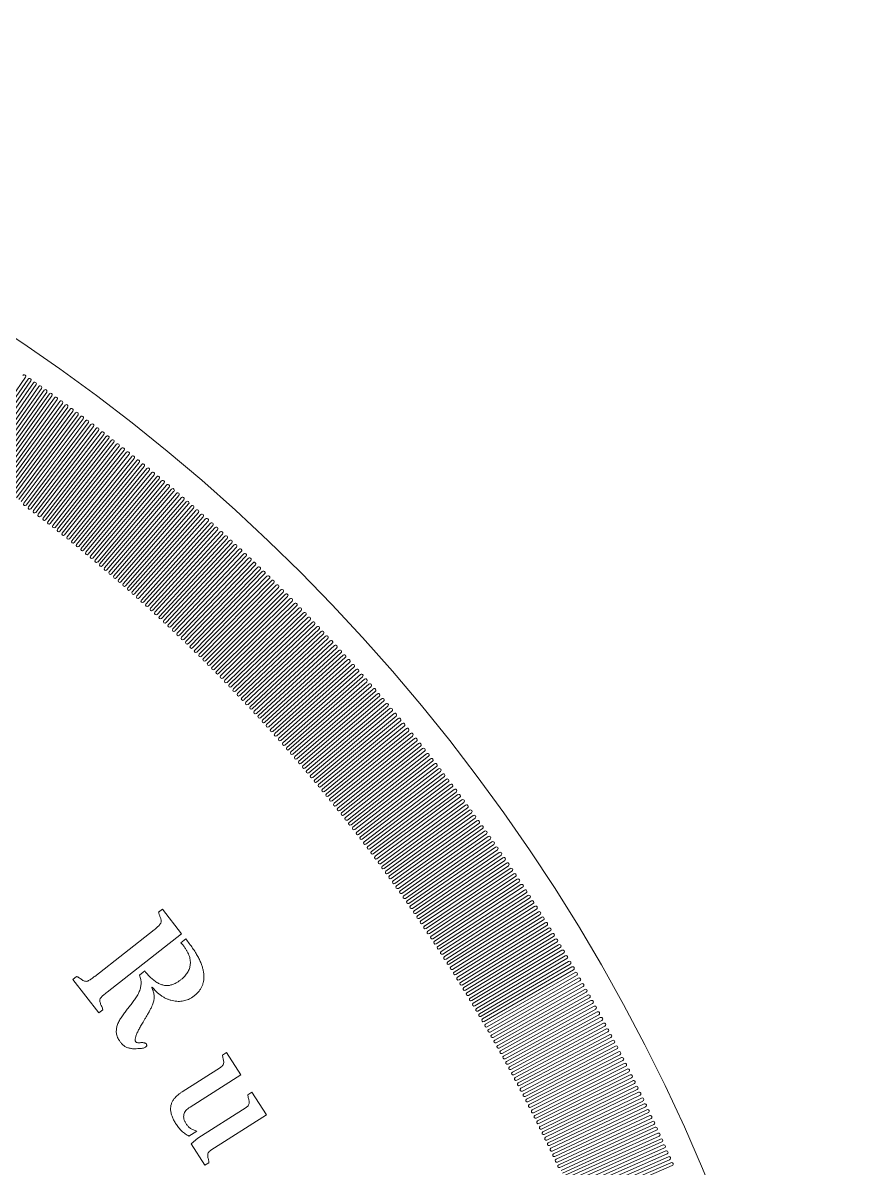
# Model space of a CAD drawing. Header units: millimetres. Extents: x -37.9 to 37.9, y -37.9 to 37.9.
# Drawn here: x 21.19 to 37.9, y 14.76 to 37.9 of the extents above; entities that cross this region are included whole.
import ezdxf

# ---------------------------------------------------------------- set-up
doc = ezdxf.new("R2010")
doc.units = ezdxf.units.MM

msp = doc.modelspace()

# ---------------------------------------------------------------- linework, layer by layer
at = {"color": 7, "linetype": 'Continuous', "lineweight": 15}
for p, q in [((20.059, 29.023), (21.246, 30.74)), ((21.299, 30.703), (20.11, 28.988)), ((20.16, 28.953), (21.353, 30.666)), ((21.406, 30.628), (20.211, 28.918)), ((20.261, 28.883), (21.46, 30.591)), ((21.513, 30.553), (20.312, 28.847)), ((20.362, 28.812), (21.566, 30.516)), ((21.62, 30.478), (20.412, 28.776)), ((20.463, 28.74), (21.673, 30.44)), ((21.726, 30.402), (20.513, 28.705)), ((20.563, 28.669), (21.779, 30.364)), ((21.832, 30.326), (20.613, 28.633)), ((20.663, 28.597), (21.885, 30.288)), ((21.938, 30.25), (20.713, 28.561)), ((20.762, 28.525), (21.99, 30.212)), ((22.043, 30.173), (20.812, 28.488)), ((20.862, 28.452), (22.096, 30.135)), ((22.148, 30.096), (20.911, 28.416)), ((20.961, 28.379), (22.201, 30.057)), ((22.253, 30.019), (21.011, 28.342)), ((21.06, 28.306), (22.306, 29.98)), ((22.358, 29.941), (21.109, 28.269)), ((21.159, 28.232), (22.41, 29.902)), ((22.462, 29.863), (21.208, 28.195)), ((21.257, 28.158), (22.514, 29.823)), ((22.566, 29.784), (21.306, 28.121)), ((21.355, 28.084), (22.618, 29.745)), ((22.67, 29.705), (21.404, 28.046)), ((21.453, 28.009), (22.722, 29.665)), ((22.774, 29.626), (21.502, 27.971)), ((21.551, 27.934), (22.825, 29.586)), ((22.877, 29.546), (21.6, 27.896)), ((21.648, 27.858), (22.928, 29.506)), ((22.98, 29.466), (21.697, 27.821)), ((21.745, 27.783), (23.031, 29.426)), ((23.083, 29.386), (21.794, 27.745)), ((21.842, 27.707), (23.134, 29.345)), ((23.185, 29.305), (21.89, 27.668)), ((21.939, 27.63), (23.236, 29.264)), ((23.287, 29.224), (21.987, 27.592)), ((22.035, 27.553), (23.338, 29.183)), ((23.389, 29.142), (22.083, 27.515)), ((22.131, 27.476), (23.44, 29.101)), ((23.491, 29.06), (22.179, 27.438)), ((22.227, 27.399), (23.541, 29.019)), ((23.592, 28.978), (22.275, 27.36)), ((22.322, 27.321), (23.643, 28.937)), ((23.693, 28.896), (22.37, 27.282)), ((22.418, 27.243), (23.743, 28.854)), ((23.794, 28.813), (22.465, 27.204)), ((22.513, 27.165), (23.844, 28.771)), ((23.894, 28.73), (22.56, 27.125)), ((22.607, 27.086), (23.944, 28.688)), ((23.994, 28.646), (22.654, 27.046)), ((22.702, 27.007), (24.044, 28.604)), ((24.094, 28.562), (22.749, 26.967)), ((22.796, 26.927), (24.144, 28.52)), ((24.194, 28.478), (22.843, 26.888)), ((22.89, 26.848), (24.243, 28.436)), ((24.293, 28.393), (22.936, 26.808)), ((22.983, 26.768), (24.342, 28.351)), ((24.392, 28.308), (23.03, 26.727)), ((23.076, 26.687), (24.441, 28.266)), ((24.491, 28.223), (23.123, 26.647)), ((23.169, 26.607), (24.54, 28.18)), ((24.589, 28.137), (23.216, 26.566)), ((23.262, 26.525), (24.638, 28.094)), ((24.687, 28.051), (23.308, 26.485)), ((23.355, 26.444), (24.736, 28.008)), ((24.785, 27.965), (23.401, 26.403)), ((23.447, 26.362), (24.834, 27.922)), ((24.882, 27.878), (23.493, 26.321)), ((23.539, 26.28), (24.931, 27.835)), ((24.979, 27.791), (23.585, 26.239)), ((23.63, 26.198), (25.028, 27.748)), ((25.076, 27.704), (23.676, 26.157)), ((23.722, 26.115), (25.125, 27.66)), ((25.173, 27.616), (23.767, 26.074)), ((23.813, 26.033), (25.221, 27.572)), ((25.269, 27.528), (23.858, 25.991)), ((23.903, 25.949), (25.317, 27.484)), ((25.365, 27.44), (23.949, 25.907)), ((23.994, 25.866), (25.413, 27.395)), ((25.461, 27.351), (24.039, 25.824)), ((24.084, 25.782), (25.508, 27.307)), ((25.556, 27.262), (24.129, 25.74)), ((24.174, 25.697), (25.603, 27.217)), ((25.651, 27.173), (24.219, 25.655)), ((24.263, 25.613), (25.698, 27.128)), ((25.746, 27.083), (24.308, 25.571)), ((24.353, 25.528), (25.793, 27.038)), ((25.84, 26.993), (24.397, 25.486)), ((24.442, 25.443), (25.887, 26.948)), ((25.934, 26.902), (24.486, 25.4)), ((24.53, 25.357), (25.981, 26.857)), ((26.028, 26.812), (24.574, 25.315)), ((24.619, 25.272), (26.075, 26.766)), ((26.121, 26.721), (24.663, 25.229)), ((24.707, 25.186), (26.168, 26.675)), ((26.214, 26.629), (24.751, 25.142)), ((24.794, 25.099), (26.261, 26.584)), ((26.307, 26.538), (24.838, 25.056)), ((24.882, 25.013), (26.353, 26.492)), ((26.4, 26.446), (24.925, 24.969)), ((24.969, 24.925), (26.446, 26.4)), ((26.492, 26.353), (25.013, 24.882)), ((25.056, 24.838), (26.538, 26.307)), ((26.584, 26.261), (25.099, 24.794)), ((25.142, 24.751), (26.629, 26.214)), ((26.675, 26.168), (25.186, 24.707)), ((25.229, 24.663), (26.721, 26.121)), ((26.766, 26.075), (25.272, 24.619)), ((25.315, 24.574), (26.812, 26.028)), ((26.857, 25.981), (25.357, 24.53)), ((25.4, 24.486), (26.902, 25.934)), ((26.948, 25.887), (25.443, 24.442)), ((25.486, 24.397), (26.993, 25.84)), ((27.038, 25.793), (25.528, 24.353)), ((25.571, 24.308), (27.083, 25.746)), ((27.128, 25.698), (25.613, 24.263)), ((25.655, 24.219), (27.173, 25.651)), ((27.217, 25.603), (25.697, 24.174)), ((25.74, 24.129), (27.262, 25.556)), ((27.307, 25.508), (25.782, 24.084)), ((25.824, 24.039), (27.351, 25.461)), ((27.395, 25.413), (25.866, 23.994)), ((25.907, 23.949), (27.44, 25.365)), ((27.484, 25.317), (25.949, 23.903)), ((25.991, 23.858), (27.528, 25.269)), ((27.572, 25.221), (26.033, 23.813)), ((26.074, 23.767), (27.616, 25.173)), ((27.66, 25.125), (26.115, 23.722)), ((26.157, 23.676), (27.704, 25.076)), ((27.748, 25.028), (26.198, 23.63)), ((26.239, 23.585), (27.791, 24.979)), ((27.835, 24.931), (26.28, 23.539)), ((26.321, 23.493), (27.878, 24.882)), ((27.922, 24.834), (26.362, 23.447)), ((26.403, 23.401), (27.965, 24.785)), ((28.008, 24.736), (26.444, 23.355)), ((26.485, 23.308), (28.051, 24.687)), ((28.094, 24.638), (26.525, 23.262)), ((26.566, 23.216), (28.137, 24.589)), ((28.18, 24.54), (26.607, 23.169)), ((26.647, 23.123), (28.223, 24.491)), ((28.266, 24.441), (26.687, 23.076)), ((26.727, 23.03), (28.308, 24.392)), ((28.351, 24.342), (26.768, 22.983)), ((26.808, 22.936), (28.393, 24.293)), ((28.436, 24.243), (26.848, 22.89)), ((26.888, 22.843), (28.478, 24.194)), ((28.52, 24.144), (26.927, 22.796)), ((26.967, 22.749), (28.562, 24.094)), ((28.604, 24.044), (27.007, 22.702)), ((27.046, 22.654), (28.646, 23.994)), ((28.688, 23.944), (27.086, 22.607)), ((27.125, 22.56), (28.73, 23.894)), ((28.771, 23.844), (27.165, 22.513)), ((27.204, 22.465), (28.813, 23.794)), ((28.854, 23.743), (27.243, 22.418)), ((27.282, 22.37), (28.896, 23.693)), ((28.937, 23.643), (27.321, 22.322)), ((27.36, 22.275), (28.978, 23.592)), ((29.019, 23.541), (27.399, 22.227)), ((27.438, 22.179), (29.06, 23.491)), ((29.101, 23.44), (27.476, 22.131)), ((27.515, 22.083), (29.142, 23.389)), ((29.183, 23.338), (27.553, 22.035)), ((27.592, 21.987), (29.224, 23.287)), ((29.264, 23.236), (27.63, 21.939)), ((27.668, 21.89), (29.305, 23.185)), ((29.345, 23.134), (27.707, 21.842)), ((27.745, 21.794), (29.386, 23.083)), ((29.426, 23.031), (27.783, 21.745)), ((27.821, 21.697), (29.466, 22.98)), ((29.506, 22.928), (27.858, 21.648)), ((27.896, 21.6), (29.546, 22.877)), ((29.586, 22.825), (27.934, 21.551)), ((27.971, 21.502), (29.626, 22.774)), ((29.665, 22.722), (28.009, 21.453)), ((28.046, 21.404), (29.705, 22.67)), ((29.745, 22.618), (28.084, 21.355)), ((28.121, 21.306), (29.784, 22.566)), ((29.823, 22.514), (28.158, 21.257)), ((28.195, 21.208), (29.863, 22.462)), ((29.902, 22.41), (28.232, 21.159)), ((28.269, 21.109), (29.941, 22.358)), ((29.98, 22.306), (28.306, 21.06)), ((28.342, 21.011), (30.019, 22.253)), ((30.057, 22.201), (28.379, 20.961)), ((28.416, 20.911), (30.096, 22.148)), ((30.135, 22.096), (28.452, 20.862)), ((28.488, 20.812), (30.173, 22.043)), ((30.212, 21.99), (28.525, 20.762)), ((28.561, 20.713), (30.25, 21.938)), ((30.288, 21.885), (28.597, 20.663)), ((28.633, 20.613), (30.326, 21.832)), ((30.364, 21.779), (28.669, 20.563)), ((28.705, 20.513), (30.402, 21.726)), ((30.44, 21.673), (28.74, 20.463)), ((28.776, 20.412), (30.478, 21.62)), ((30.516, 21.566), (28.812, 20.362)), ((28.847, 20.312), (30.553, 21.513)), ((30.591, 21.46), (28.883, 20.261)), ((28.918, 20.211), (30.628, 21.406)), ((30.666, 21.353), (28.953, 20.16)), ((28.988, 20.11), (30.703, 21.299)), ((30.74, 21.246), (29.023, 20.059)), ((29.058, 20.009), (30.777, 21.192)), ((30.814, 21.138), (29.093, 19.958)), ((29.128, 19.907), (30.851, 21.084)), ((30.887, 21.031), (29.163, 19.856)), ((29.197, 19.805), (30.924, 20.977)), ((30.961, 20.923), (29.232, 19.754)), ((29.266, 19.703), (30.997, 20.869)), ((31.034, 20.814), (29.301, 19.652)), ((29.335, 19.601), (31.07, 20.76)), ((31.106, 20.706), (29.369, 19.55)), ((29.403, 19.498), (31.142, 20.652)), ((31.178, 20.597), (29.437, 19.447)), ((29.471, 19.396), (31.214, 20.543)), ((31.25, 20.488), (29.505, 19.344)), ((29.539, 19.293), (31.286, 20.434)), ((31.321, 20.379), (29.572, 19.241)), ((29.606, 19.189), (31.357, 20.324)), ((31.392, 20.27), (29.639, 19.138)), ((29.673, 19.086), (31.427, 20.215)), ((31.463, 20.16), (29.706, 19.034)), ((23.933, 19.935), (24.009, 19.994)), ((24.009, 19.994), (24.398, 19.497)), ((29.739, 18.982), (31.498, 20.105)), ((31.533, 20.05), (29.772, 18.93)), ((29.805, 18.878), (31.568, 19.995)), ((31.603, 19.94), (29.838, 18.826)), ((29.871, 18.774), (31.637, 19.885)), ((31.672, 19.829), (29.903, 18.722)), ((29.936, 18.67), (31.707, 19.774)), ((31.741, 19.719), (29.969, 18.618)), ((22.644, 18.635), (23.844, 19.576)), ((24.398, 19.497), (22.891, 18.315)), ((30.001, 18.565), (31.775, 19.663)), ((31.81, 19.608), (30.033, 18.513)), ((30.066, 18.46), (31.844, 19.552)), ((31.878, 19.497), (30.098, 18.408)), ((30.13, 18.355), (31.912, 19.441)), ((24.381, 19.313), (24.481, 19.391)), ((24.481, 19.391), (24.518, 19.344)), ((31.946, 19.385), (30.162, 18.303)), ((30.194, 18.25), (31.98, 19.329)), ((32.013, 19.274), (30.226, 18.197)), ((30.257, 18.145), (32.047, 19.218)), ((32.08, 19.162), (30.289, 18.092)), ((30.321, 18.039), (32.114, 19.106)), ((32.147, 19.05), (30.352, 17.986)), ((30.383, 17.933), (32.18, 18.993)), ((32.213, 18.937), (30.415, 17.88)), ((30.446, 17.827), (32.246, 18.881)), ((32.279, 18.825), (30.477, 17.774)), ((30.508, 17.72), (32.312, 18.768)), ((22.198, 18.574), (22.273, 18.633)), ((22.728, 17.899), (22.198, 18.574)), ((23.55, 18.661), (23.654, 18.743)), ((32.345, 18.712), (30.539, 17.667)), ((30.569, 17.614), (32.377, 18.655)), ((32.41, 18.599), (30.6, 17.56)), ((30.631, 17.507), (32.442, 18.542)), ((23.802, 18.415), (23.797, 18.41)), ((32.475, 18.486), (30.661, 17.453)), ((30.692, 17.4), (32.507, 18.429)), ((32.539, 18.372), (30.722, 17.346)), ((30.752, 17.293), (32.571, 18.315)), ((32.603, 18.258), (30.782, 17.239)), ((30.812, 17.185), (32.635, 18.202)), ((32.666, 18.145), (30.842, 17.131)), ((30.872, 17.078), (32.698, 18.088)), ((22.803, 17.958), (22.728, 17.899)), ((32.73, 18.03), (30.902, 17.024)), ((30.932, 16.97), (32.761, 17.973)), ((32.792, 17.916), (30.961, 16.916)), ((30.991, 16.862), (32.824, 17.859)), ((32.855, 17.802), (31.02, 16.807)), ((31.049, 16.753), (32.886, 17.744)), ((32.917, 17.687), (31.079, 16.699)), ((31.108, 16.645), (32.947, 17.629)), ((32.978, 17.572), (31.137, 16.59)), ((31.166, 16.536), (33.009, 17.514)), ((33.039, 17.456), (31.194, 16.482)), ((31.223, 16.427), (33.07, 17.399)), ((33.1, 17.341), (31.252, 16.373)), ((31.28, 16.318), (33.13, 17.283)), ((33.16, 17.225), (31.309, 16.264)), ((31.337, 16.209), (33.19, 17.168)), ((25.224, 17.045), (25.307, 17.098)), ((25.307, 17.098), (25.595, 16.647)), ((33.22, 17.11), (31.365, 16.154)), ((31.393, 16.099), (33.25, 17.052)), ((33.28, 16.993), (31.421, 16.045)), ((31.449, 15.99), (33.309, 16.935)), ((24.409, 16.301), (25.183, 16.794)), ((33.339, 16.877), (31.477, 15.935)), ((31.505, 15.88), (33.368, 16.819)), ((33.398, 16.761), (31.533, 15.825)), ((31.56, 15.77), (33.427, 16.702)), ((25.595, 16.647), (24.57, 15.994)), ((33.456, 16.644), (31.588, 15.715)), ((31.615, 15.659), (33.485, 16.586)), ((33.514, 16.527), (31.642, 15.604)), ((31.67, 15.549), (33.543, 16.469)), ((25.734, 16.244), (25.817, 16.297)), ((25.817, 16.297), (26.11, 15.838)), ((33.571, 16.41), (31.697, 15.494)), ((31.724, 15.438), (33.6, 16.351)), ((33.628, 16.293), (31.751, 15.383)), ((31.777, 15.328), (33.657, 16.234)), ((24.723, 15.363), (25.699, 15.984)), ((33.685, 16.175), (31.804, 15.272)), ((31.831, 15.217), (33.713, 16.116)), ((33.741, 16.058), (31.857, 15.161)), ((31.884, 15.105), (33.769, 15.999)), ((26.11, 15.838), (24.987, 15.123)), ((33.797, 15.94), (31.91, 15.05)), ((31.936, 14.994), (33.825, 15.881)), ((33.853, 15.822), (31.962, 14.938)), ((31.988, 14.882), (33.88, 15.763)), ((24.704, 15.509), (24.546, 15.409)), ((33.908, 15.703), (32.014, 14.827)), ((32.04, 14.771), (33.935, 15.644)), ((33.962, 15.585), (32.066, 14.715)), ((32.091, 14.659), (33.989, 15.526)), ((24.591, 15.251), (24.723, 15.363)), ((34.016, 15.466), (32.117, 14.603)), ((32.142, 14.547), (34.043, 15.407)), ((34.07, 15.347), (32.168, 14.49)), ((32.193, 14.434), (34.097, 15.288)), ((24.868, 14.817), (24.591, 15.251)), ((34.124, 15.228), (32.218, 14.378)), ((32.243, 14.322), (34.15, 15.169)), ((34.176, 15.109), (32.268, 14.266)), ((32.293, 14.209), (34.203, 15.05)), ((24.949, 14.868), (24.868, 14.817)), ((34.229, 14.99), (32.318, 14.153)), ((32.342, 14.096), (34.255, 14.93)), ((34.281, 14.87), (32.367, 14.04)), ((32.391, 13.983), (34.307, 14.81))]:
    msp.add_line(p, q, dxfattribs=at)
msp.add_circle((0, 0), 37.9, dxfattribs=at)
for centre, radius, start, end in [((21.219, 30.758), 0.0326, 325.35, 145.45), ((21.326, 30.684), 0.0326, 325.15, 145.25), ((21.433, 30.61), 0.0326, 324.95, 145.05), ((21.54, 30.535), 0.0326, 324.75, 144.85), ((21.646, 30.459), 0.0326, 324.55, 144.65), ((21.752, 30.383), 0.0326, 324.35, 144.45), ((21.858, 30.307), 0.0326, 324.15, 144.25), ((21.964, 30.231), 0.0326, 323.95, 144.05), ((22.069, 30.154), 0.0326, 323.75, 143.85), ((22.175, 30.077), 0.0326, 323.55, 143.65), ((22.279, 29.999), 0.0326, 323.35, 143.45), ((22.384, 29.921), 0.0326, 323.15, 143.25), ((22.488, 29.843), 0.0326, 322.95, 143.05), ((22.592, 29.764), 0.0326, 322.75, 142.85), ((22.696, 29.685), 0.0326, 322.55, 142.65), ((22.8, 29.606), 0.0326, 322.35, 142.45), ((22.903, 29.526), 0.0326, 322.15, 142.25), ((23.006, 29.446), 0.0326, 321.95, 142.05), ((23.108, 29.365), 0.0326, 321.75, 141.85), ((23.211, 29.285), 0.0326, 321.55, 141.65), ((23.313, 29.203), 0.0326, 321.35, 141.45), ((23.415, 29.122), 0.0326, 321.15, 141.25), ((23.516, 29.04), 0.0326, 320.95, 141.05), ((23.617, 28.958), 0.0326, 320.75, 140.85), ((23.718, 28.875), 0.0326, 320.55, 140.65), ((23.819, 28.792), 0.0326, 320.35, 140.45), ((23.919, 28.709), 0.0326, 320.15, 140.25), ((24.019, 28.625), 0.0326, 319.95, 140.05), ((24.119, 28.541), 0.0326, 319.75, 139.85), ((24.219, 28.457), 0.0326, 319.55, 139.65), ((24.318, 28.372), 0.0326, 319.35, 139.45), ((24.417, 28.287), 0.0326, 319.15, 139.25), ((24.515, 28.202), 0.0326, 318.95, 139.05), ((21.233, 28.176), 0.0308, 143.05, 322.95), ((21.331, 28.102), 0.0308, 142.85, 322.75), ((21.429, 28.028), 0.0308, 142.65, 322.55), ((24.614, 28.116), 0.0326, 318.75, 138.85), ((24.711, 28.03), 0.0326, 318.55, 138.65), ((21.526, 27.953), 0.0308, 142.45, 322.35), ((21.624, 27.877), 0.0308, 142.25, 322.15), ((21.721, 27.802), 0.0308, 142.05, 321.95), ((24.809, 27.943), 0.0326, 318.35, 138.45), ((24.907, 27.856), 0.0326, 318.15, 138.25), ((25.004, 27.769), 0.0326, 317.95, 138.05), ((21.818, 27.726), 0.0308, 141.85, 321.75), ((21.915, 27.649), 0.0308, 141.65, 321.55), ((22.011, 27.573), 0.0308, 141.45, 321.35), ((25.1, 27.682), 0.0326, 317.75, 137.85), ((25.197, 27.594), 0.0326, 317.55, 137.65), ((25.293, 27.506), 0.0326, 317.35, 137.45), ((22.107, 27.496), 0.0308, 141.25, 321.15), ((22.203, 27.418), 0.0308, 141.05, 320.95), ((22.298, 27.341), 0.0308, 140.85, 320.75), ((25.389, 27.418), 0.0326, 317.15, 137.25), ((25.484, 27.329), 0.0326, 316.95, 137.05), ((22.394, 27.263), 0.0308, 140.65, 320.55), ((22.489, 27.184), 0.0308, 140.45, 320.35), ((22.584, 27.106), 0.0308, 140.25, 320.15), ((25.58, 27.24), 0.0326, 316.75, 136.85), ((25.675, 27.15), 0.0326, 316.55, 136.65), ((25.769, 27.06), 0.0326, 316.35, 136.45), ((22.678, 27.027), 0.0308, 140.05, 319.95), ((22.772, 26.947), 0.0308, 139.85, 319.75), ((22.866, 26.868), 0.0308, 139.65, 319.55), ((25.864, 26.97), 0.0326, 316.15, 136.25), ((25.958, 26.88), 0.0326, 315.95, 136.05), ((22.96, 26.788), 0.0308, 139.45, 319.35), ((23.053, 26.707), 0.0308, 139.25, 319.15), ((23.146, 26.627), 0.0308, 139.05, 318.95), ((26.051, 26.789), 0.0326, 315.75, 135.85), ((26.145, 26.698), 0.0326, 315.55, 135.65), ((26.238, 26.607), 0.0326, 315.35, 135.45), ((23.239, 26.546), 0.0308, 138.85, 318.75), ((23.332, 26.465), 0.0308, 138.65, 318.55), ((23.424, 26.383), 0.0308, 138.45, 318.35), ((26.33, 26.515), 0.0326, 315.15, 135.25), ((26.423, 26.423), 0.0326, 314.95, 135.05), ((23.516, 26.301), 0.0308, 138.25, 318.15), ((23.607, 26.219), 0.0308, 138.05, 317.95), ((23.699, 26.136), 0.0308, 137.85, 317.75), ((26.515, 26.33), 0.0326, 314.75, 134.85), ((26.607, 26.238), 0.0326, 314.55, 134.65), ((26.698, 26.145), 0.0326, 314.35, 134.45), ((23.79, 26.053), 0.0308, 137.65, 317.55), ((23.881, 25.97), 0.0308, 137.45, 317.35), ((26.789, 26.051), 0.0326, 314.15, 134.25), ((26.88, 25.958), 0.0326, 313.95, 134.05), ((23.971, 25.887), 0.0308, 137.25, 317.15), ((24.061, 25.803), 0.0308, 137.05, 316.95), ((24.151, 25.719), 0.0308, 136.85, 316.75), ((26.97, 25.864), 0.0326, 313.75, 133.85), ((27.06, 25.769), 0.0326, 313.55, 133.65), ((27.15, 25.675), 0.0326, 313.35, 133.45), ((24.241, 25.634), 0.0308, 136.65, 316.55), ((24.33, 25.549), 0.0308, 136.45, 316.35), ((24.419, 25.464), 0.0308, 136.25, 316.15), ((27.24, 25.58), 0.0326, 313.15, 133.25), ((27.329, 25.484), 0.0326, 312.95, 133.05), ((24.508, 25.379), 0.0308, 136.05, 315.95), ((24.597, 25.293), 0.0308, 135.85, 315.75), ((24.685, 25.207), 0.0308, 135.65, 315.55), ((27.418, 25.389), 0.0326, 312.75, 132.85), ((27.506, 25.293), 0.0326, 312.55, 132.65), ((27.594, 25.197), 0.0326, 312.35, 132.45), ((24.773, 25.121), 0.0308, 135.45, 315.35), ((24.86, 25.034), 0.0308, 135.25, 315.15), ((27.682, 25.1), 0.0326, 312.15, 132.25), ((27.769, 25.004), 0.0326, 311.95, 132.05), ((24.947, 24.947), 0.0308, 135.05, 314.95), ((25.034, 24.86), 0.0308, 134.85, 314.75), ((25.121, 24.773), 0.0308, 134.65, 314.55), ((27.856, 24.907), 0.0326, 311.75, 131.85), ((27.943, 24.809), 0.0326, 311.55, 131.65), ((25.207, 24.685), 0.0308, 134.45, 314.35), ((25.293, 24.597), 0.0308, 134.25, 314.15), ((25.379, 24.508), 0.0308, 134.05, 313.95), ((28.03, 24.711), 0.0326, 311.35, 131.45), ((28.116, 24.614), 0.0326, 311.15, 131.25), ((28.202, 24.515), 0.0326, 310.95, 131.05), ((25.464, 24.419), 0.0308, 133.85, 313.75), ((25.549, 24.33), 0.0308, 133.65, 313.55), ((28.287, 24.417), 0.0326, 310.75, 130.85), ((28.372, 24.318), 0.0326, 310.55, 130.65), ((25.634, 24.241), 0.0308, 133.45, 313.35), ((25.719, 24.151), 0.0308, 133.25, 313.15), ((25.803, 24.061), 0.0308, 133.05, 312.95), ((28.457, 24.219), 0.0326, 310.35, 130.45), ((28.541, 24.119), 0.0326, 310.15, 130.25), ((25.887, 23.971), 0.0308, 132.85, 312.75), ((25.97, 23.881), 0.0308, 132.65, 312.55), ((28.625, 24.019), 0.0326, 309.95, 130.05), ((28.709, 23.919), 0.0326, 309.75, 129.85), ((28.792, 23.819), 0.0326, 309.55, 129.65), ((26.053, 23.79), 0.0308, 132.45, 312.35), ((26.136, 23.699), 0.0308, 132.25, 312.15), ((26.219, 23.607), 0.0308, 132.05, 311.95), ((28.875, 23.718), 0.0326, 309.35, 129.45), ((28.958, 23.617), 0.0326, 309.15, 129.25), ((26.301, 23.516), 0.0308, 131.85, 311.75), ((26.383, 23.424), 0.0308, 131.65, 311.55), ((29.04, 23.516), 0.0326, 308.95, 129.05), ((29.122, 23.415), 0.0326, 308.75, 128.85), ((26.465, 23.332), 0.0308, 131.45, 311.35), ((26.546, 23.239), 0.0308, 131.25, 311.15), ((26.627, 23.146), 0.0308, 131.05, 310.95), ((29.203, 23.313), 0.0326, 308.55, 128.65), ((29.285, 23.211), 0.0326, 308.35, 128.45), ((29.365, 23.108), 0.0326, 308.15, 128.25), ((26.707, 23.053), 0.0308, 130.85, 310.75), ((26.788, 22.96), 0.0308, 130.65, 310.55), ((29.446, 23.006), 0.0326, 307.95, 128.05), ((29.526, 22.903), 0.0326, 307.75, 127.85), ((26.868, 22.866), 0.0308, 130.45, 310.35), ((26.947, 22.772), 0.0308, 130.25, 310.15), ((27.027, 22.678), 0.0308, 130.05, 309.95), ((29.606, 22.8), 0.0326, 307.55, 127.65), ((29.685, 22.696), 0.0326, 307.35, 127.45), ((0, 0), 22.5, 272.5473, 267.4527), ((27.106, 22.584), 0.0308, 129.85, 309.75), ((27.184, 22.489), 0.0308, 129.65, 309.55), ((29.764, 22.592), 0.0326, 307.15, 127.25), ((29.843, 22.488), 0.0326, 306.95, 127.05), ((27.263, 22.394), 0.0308, 129.45, 309.35), ((27.341, 22.298), 0.0308, 129.25, 309.15), ((27.418, 22.203), 0.0308, 129.05, 308.95), ((29.921, 22.384), 0.0326, 306.75, 126.85), ((29.999, 22.279), 0.0326, 306.55, 126.65), ((27.496, 22.107), 0.0308, 128.85, 308.75), ((27.573, 22.011), 0.0308, 128.65, 308.55), ((30.077, 22.175), 0.0326, 306.35, 126.45), ((30.154, 22.069), 0.0326, 306.15, 126.25), ((30.231, 21.964), 0.0326, 305.95, 126.05), ((27.649, 21.915), 0.0308, 128.45, 308.35), ((27.726, 21.818), 0.0308, 128.25, 308.15), ((30.307, 21.858), 0.0326, 305.75, 125.85), ((30.383, 21.752), 0.0326, 305.55, 125.65), ((27.802, 21.721), 0.0308, 128.05, 307.95), ((27.877, 21.624), 0.0308, 127.85, 307.75), ((27.953, 21.526), 0.0308, 127.65, 307.55), ((30.459, 21.646), 0.0326, 305.35, 125.45), ((30.535, 21.54), 0.0326, 305.15, 125.25), ((28.028, 21.429), 0.0308, 127.45, 307.35), ((28.102, 21.331), 0.0308, 127.25, 307.15), ((30.61, 21.433), 0.0326, 304.95, 125.05), ((30.684, 21.326), 0.0326, 304.75, 124.85), ((28.176, 21.233), 0.0308, 127.05, 306.95), ((28.25, 21.134), 0.0308, 126.85, 306.75), ((28.324, 21.035), 0.0308, 126.65, 306.55), ((30.758, 21.219), 0.0326, 304.55, 124.65), ((30.832, 21.111), 0.0326, 304.35, 124.45), ((28.397, 20.936), 0.0308, 126.45, 306.35), ((28.47, 20.837), 0.0308, 126.25, 306.15), ((30.906, 21.004), 0.0326, 304.15, 124.25), ((30.979, 20.896), 0.0326, 303.95, 124.05), ((28.543, 20.738), 0.0308, 126.05, 305.95), ((28.615, 20.638), 0.0308, 125.85, 305.75), ((31.052, 20.787), 0.0326, 303.75, 123.85), ((31.124, 20.679), 0.0326, 303.55, 123.65), ((31.196, 20.57), 0.0326, 303.35, 123.45), ((28.687, 20.538), 0.0308, 125.65, 305.55), ((28.758, 20.437), 0.0308, 125.45, 305.35), ((31.268, 20.461), 0.0326, 303.15, 123.25), ((31.339, 20.352), 0.0326, 302.95, 123.05), ((28.83, 20.337), 0.0308, 125.25, 305.15), ((28.9, 20.236), 0.0308, 125.05, 304.95), ((28.971, 20.135), 0.0308, 124.85, 304.75), ((31.41, 20.242), 0.0326, 302.75, 122.85), ((31.48, 20.132), 0.0326, 302.55, 122.65), ((29.041, 20.034), 0.0308, 124.65, 304.55), ((29.111, 19.932), 0.0308, 124.45, 304.35), ((31.55, 20.022), 0.0326, 302.35, 122.45), ((31.62, 19.912), 0.0326, 302.15, 122.25), ((29.18, 19.831), 0.0308, 124.25, 304.15), ((29.249, 19.729), 0.0308, 124.05, 303.95), ((31.689, 19.802), 0.0326, 301.95, 122.05), ((31.758, 19.691), 0.0326, 301.75, 121.85), ((29.318, 19.627), 0.0308, 123.85, 303.75), ((29.386, 19.524), 0.0308, 123.65, 303.55), ((29.454, 19.421), 0.0308, 123.45, 303.35), ((31.827, 19.58), 0.0326, 301.55, 121.65), ((31.895, 19.469), 0.0326, 301.35, 121.45), ((29.522, 19.318), 0.0308, 123.25, 303.15), ((29.589, 19.215), 0.0308, 123.05, 302.95), ((31.963, 19.357), 0.0326, 301.15, 121.25), ((32.03, 19.246), 0.0326, 300.95, 121.05), ((29.656, 19.112), 0.0308, 122.85, 302.75), ((29.722, 19.008), 0.0308, 122.65, 302.55), ((32.097, 19.134), 0.0326, 300.75, 120.85), ((32.164, 19.022), 0.0326, 300.55, 120.65), ((29.789, 18.904), 0.0308, 122.45, 302.35), ((29.854, 18.8), 0.0308, 122.25, 302.15), ((32.23, 18.909), 0.0326, 300.35, 120.45), ((32.296, 18.797), 0.0326, 300.15, 120.25), ((29.92, 18.696), 0.0308, 122.05, 301.95), ((29.985, 18.591), 0.0308, 121.85, 301.75), ((30.05, 18.487), 0.0308, 121.65, 301.55), ((32.361, 18.684), 0.0326, 299.95, 120.05), ((32.426, 18.571), 0.0326, 299.75, 119.85), ((30.114, 18.382), 0.0308, 121.45, 301.35), ((30.178, 18.276), 0.0308, 121.25, 301.15), ((32.491, 18.457), 0.0326, 299.55, 119.65), ((32.555, 18.344), 0.0326, 299.35, 119.45), ((30.242, 18.171), 0.0308, 121.05, 300.95), ((30.305, 18.065), 0.0308, 120.85, 300.75), ((32.619, 18.23), 0.0326, 299.15, 119.25), ((32.682, 18.116), 0.0326, 298.95, 119.05), ((30.368, 17.959), 0.0308, 120.65, 300.55), ((30.43, 17.853), 0.0308, 120.45, 300.35), ((32.745, 18.002), 0.0326, 298.75, 118.85), ((32.808, 17.887), 0.0326, 298.55, 118.65), ((30.492, 17.747), 0.0308, 120.25, 300.15), ((30.554, 17.64), 0.0308, 120.05, 299.95), ((32.87, 17.773), 0.0326, 298.35, 118.45), ((32.932, 17.658), 0.0326, 298.15, 118.25), ((30.615, 17.534), 0.0308, 119.85, 299.75), ((30.676, 17.427), 0.0308, 119.65, 299.55), ((32.993, 17.543), 0.0326, 297.95, 118.05), ((33.054, 17.428), 0.0326, 297.75, 117.85), ((30.737, 17.319), 0.0308, 119.45, 299.35), ((30.797, 17.212), 0.0308, 119.25, 299.15), ((30.857, 17.104), 0.0308, 119.05, 298.95), ((33.115, 17.312), 0.0326, 297.55, 117.65), ((33.175, 17.196), 0.0326, 297.35, 117.45), ((30.917, 16.997), 0.0308, 118.85, 298.75), ((30.976, 16.889), 0.0308, 118.65, 298.55), ((33.235, 17.081), 0.0326, 297.15, 117.25), ((33.295, 16.964), 0.0326, 296.95, 117.05), ((31.035, 16.78), 0.0308, 118.45, 298.35), ((31.093, 16.672), 0.0308, 118.25, 298.15), ((33.354, 16.848), 0.0326, 296.75, 116.85), ((33.412, 16.732), 0.0326, 296.55, 116.65), ((31.151, 16.563), 0.0308, 118.05, 297.95), ((31.209, 16.454), 0.0308, 117.85, 297.75), ((33.47, 16.615), 0.0326, 296.35, 116.45), ((33.528, 16.498), 0.0326, 296.15, 116.25), ((31.266, 16.345), 0.0308, 117.65, 297.55), ((31.323, 16.236), 0.0308, 117.45, 297.35), ((33.586, 16.381), 0.0326, 295.95, 116.05), ((33.643, 16.263), 0.0326, 295.75, 115.85), ((31.379, 16.127), 0.0308, 117.25, 297.15), ((31.435, 16.017), 0.0308, 117.05, 296.95), ((33.699, 16.146), 0.0326, 295.55, 115.65), ((33.755, 16.028), 0.0326, 295.35, 115.45), ((31.491, 15.907), 0.0308, 116.85, 296.75), ((31.546, 15.797), 0.0308, 116.65, 296.55), ((33.811, 15.91), 0.0326, 295.15, 115.25), ((33.866, 15.792), 0.0326, 294.95, 115.05), ((31.601, 15.687), 0.0308, 116.45, 296.35), ((31.656, 15.577), 0.0308, 116.25, 296.15), ((33.921, 15.674), 0.0326, 294.75, 114.85), ((33.976, 15.555), 0.0326, 294.55, 114.65), ((31.71, 15.466), 0.0308, 116.05, 295.95), ((31.764, 15.355), 0.0308, 115.85, 295.75), ((31.817, 15.244), 0.0308, 115.65, 295.55), ((34.03, 15.437), 0.0326, 294.35, 114.45), ((34.084, 15.318), 0.0326, 294.15, 114.25), ((31.87, 15.133), 0.0308, 115.45, 295.35), ((31.923, 15.022), 0.0308, 115.25, 295.15), ((34.137, 15.199), 0.0326, 293.95, 114.05), ((34.19, 15.079), 0.0326, 293.75, 113.85), ((31.975, 14.91), 0.0308, 115.05, 294.95), ((32.027, 14.799), 0.0308, 114.85, 294.75), ((34.242, 14.96), 0.0326, 293.55, 113.65), ((34.294, 14.84), 0.0326, 293.35, 113.45)]:
    msp.add_arc(centre, radius, start, end, dxfattribs=at)
for points, knots in [([(23.986, 19.741), (23.986, 19.749), (23.985, 19.765), (23.981, 19.789), (23.972, 19.815), (23.961, 19.842), (23.95, 19.868), (23.942, 19.893), (23.936, 19.914), (23.934, 19.928), (23.933, 19.935)], [0, 0, 0, 0, 0.112102, 0.235374, 0.37013, 0.518647, 0.664954, 0.792917, 0.906076, 1, 1, 1, 1]), ([(23.844, 19.576), (23.855, 19.585), (23.876, 19.602), (23.905, 19.627), (23.93, 19.65), (23.95, 19.672), (23.965, 19.692), (23.977, 19.709), (23.984, 19.726), (23.985, 19.736), (23.986, 19.741)], [0, 0, 0, 0, 0.191808, 0.363182, 0.515836, 0.648697, 0.760956, 0.85499, 0.934354, 1, 1, 1, 1]), ([(24.427, 19.262), (24.419, 19.273), (24.405, 19.291), (24.388, 19.307), (24.381, 19.313)], [0, 0, 0, 0, 0.590121, 1, 1, 1, 1]), ([(24.385, 18.569), (24.399, 18.58), (24.426, 18.602), (24.461, 18.638), (24.493, 18.675), (24.519, 18.713), (24.54, 18.752), (24.557, 18.793), (24.567, 18.836), (24.574, 18.879), (24.576, 18.924), (24.571, 18.97), (24.562, 19.016), (24.545, 19.064), (24.524, 19.112), (24.498, 19.162), (24.465, 19.212), (24.44, 19.245), (24.427, 19.262)], [0, 0, 0, 0, 0.067306, 0.130538, 0.191422, 0.24924, 0.305467, 0.360781, 0.415737, 0.47077, 0.526991, 0.584046, 0.643887, 0.706939, 0.773504, 0.844054, 0.919638, 1, 1, 1, 1]), ([(24.518, 19.344), (24.542, 19.313), (24.587, 19.254), (24.648, 19.165), (24.701, 19.079), (24.747, 18.997), (24.784, 18.917), (24.812, 18.84), (24.833, 18.767), (24.846, 18.696), (24.85, 18.628), (24.848, 18.563), (24.835, 18.502), (24.815, 18.443), (24.787, 18.387), (24.75, 18.335), (24.706, 18.286), (24.671, 18.257), (24.653, 18.242)], [0, 0, 0, 0, 0.092007, 0.178249, 0.258792, 0.333935, 0.404086, 0.469461, 0.530387, 0.587616, 0.641397, 0.692838, 0.742835, 0.791936, 0.840971, 0.891912, 0.94457, 1, 1, 1, 1]), ([(22.273, 18.633), (22.284, 18.63), (22.305, 18.624), (22.332, 18.604), (22.359, 18.583), (22.379, 18.569), (22.389, 18.563)], [0, 0, 0, 0, 0.232169, 0.476875, 0.736616, 1, 1, 1, 1]), ([(22.389, 18.563), (22.4, 18.555), (22.42, 18.542), (22.454, 18.533), (22.487, 18.534), (22.529, 18.553), (22.581, 18.588), (22.622, 18.619), (22.644, 18.635)], [0, 0, 0, 0, 0.134194, 0.250027, 0.357177, 0.466655, 0.716092, 1, 1, 1, 1]), ([(23.499, 18.243), (23.508, 18.257), (23.524, 18.286), (23.543, 18.33), (23.558, 18.373), (23.57, 18.414), (23.576, 18.456), (23.58, 18.495), (23.578, 18.535), (23.574, 18.56), (23.572, 18.573)], [0, 0, 0, 0, 0.146622, 0.284655, 0.415987, 0.541309, 0.660931, 0.776487, 0.889041, 1, 1, 1, 1]), ([(23.572, 18.573), (23.569, 18.586), (23.563, 18.616), (23.554, 18.645), (23.55, 18.661)], [0, 0, 0, 0, 0.464218, 1, 1, 1, 1]), ([(23.654, 18.743), (23.677, 18.715), (23.721, 18.661), (23.791, 18.591), (23.86, 18.535), (23.929, 18.492), (23.998, 18.464), (24.066, 18.448), (24.134, 18.448), (24.178, 18.459), (24.199, 18.464)], [0, 0, 0, 0, 0.167508, 0.317787, 0.453768, 0.576861, 0.68966, 0.794951, 0.89717, 1, 1, 1, 1]), ([(24.199, 18.464), (24.215, 18.47), (24.246, 18.481), (24.292, 18.505), (24.339, 18.534), (24.369, 18.557), (24.385, 18.569)], [0, 0, 0, 0, 0.228485, 0.470039, 0.725656, 1, 1, 1, 1]), ([(22.891, 18.315), (22.878, 18.305), (22.854, 18.286), (22.822, 18.259), (22.797, 18.237), (22.778, 18.218), (22.763, 18.202), (22.754, 18.186), (22.747, 18.17), (22.745, 18.149), (22.747, 18.123), (22.756, 18.091), (22.769, 18.059), (22.783, 18.027), (22.798, 17.994), (22.801, 17.97), (22.803, 17.958)], [0, 0, 0, 0, 0.1162, 0.212325, 0.291582, 0.352507, 0.400929, 0.444103, 0.482748, 0.518831, 0.590656, 0.667198, 0.747608, 0.831791, 0.915735, 1, 1, 1, 1]), ([(23.797, 18.41), (23.808, 18.385), (23.828, 18.334), (23.842, 18.255), (23.843, 18.176), (23.831, 18.126), (23.824, 18.1)], [0, 0, 0, 0, 0.261742, 0.511497, 0.754117, 1, 1, 1, 1]), ([(24.242, 18.138), (24.222, 18.142), (24.182, 18.15), (24.124, 18.17), (24.067, 18.196), (24.012, 18.227), (23.957, 18.265), (23.904, 18.309), (23.852, 18.359), (23.819, 18.396), (23.802, 18.415)], [0, 0, 0, 0, 0.1141778, 0.2286672, 0.3457498, 0.4665484, 0.5908269, 0.7207421, 0.857103, 1, 1, 1, 1]), ([(23.388, 17.175), (23.366, 17.178), (23.324, 17.186), (23.265, 17.21), (23.214, 17.244), (23.173, 17.287), (23.14, 17.334), (23.113, 17.379), (23.094, 17.423), (23.083, 17.465), (23.078, 17.506), (23.079, 17.546), (23.082, 17.586), (23.094, 17.639), (23.119, 17.705), (23.162, 17.782), (23.214, 17.858), (23.271, 17.934), (23.331, 18.01), (23.392, 18.085), (23.45, 18.162), (23.483, 18.216), (23.499, 18.243)], [0, 0, 0, 0, 0.049606, 0.095523, 0.139931, 0.184274, 0.227143, 0.266029, 0.300636, 0.332171, 0.362137, 0.391539, 0.420725, 0.450464, 0.511993, 0.57699, 0.645372, 0.715512, 0.787437, 0.859303, 0.930719, 1, 1, 1, 1]), ([(23.824, 18.1), (23.819, 18.086), (23.809, 18.053), (23.786, 18.003), (23.756, 17.945), (23.72, 17.883), (23.684, 17.82), (23.649, 17.763), (23.62, 17.712), (23.586, 17.655), (23.549, 17.591), (23.523, 17.54), (23.511, 17.516)], [0, 0, 0, 0, 0.069648, 0.153078, 0.250602, 0.363443, 0.477367, 0.578039, 0.666703, 0.743105, 0.877618, 1, 1, 1, 1]), ([(24.653, 18.242), (24.638, 18.231), (24.608, 18.208), (24.559, 18.181), (24.51, 18.159), (24.459, 18.143), (24.407, 18.133), (24.353, 18.129), (24.297, 18.13), (24.26, 18.135), (24.242, 18.138)], [0, 0, 0, 0, 0.1303896, 0.2564706, 0.3795905, 0.5001501, 0.6217404, 0.7448165, 0.8697071, 1, 1, 1, 1]), ([(23.511, 17.516), (23.505, 17.503), (23.494, 17.48), (23.48, 17.446), (23.47, 17.415), (23.463, 17.388), (23.459, 17.365), (23.46, 17.344), (23.463, 17.327), (23.469, 17.318), (23.471, 17.313)], [0, 0, 0, 0, 0.192649, 0.364638, 0.513559, 0.643006, 0.756226, 0.850438, 0.928767, 1, 1, 1, 1]), ([(23.626, 17.184), (23.6, 17.181), (23.551, 17.177), (23.485, 17.172), (23.432, 17.171), (23.402, 17.173), (23.388, 17.175)], [0, 0, 0, 0, 0.335234, 0.613382, 0.834633, 1, 1, 1, 1]), ([(23.471, 17.313), (23.477, 17.308), (23.489, 17.296), (23.516, 17.293), (23.544, 17.293), (23.564, 17.295), (23.575, 17.296)], [0, 0, 0, 0, 0.209863, 0.444031, 0.712781, 1, 1, 1, 1]), ([(23.575, 17.296), (23.588, 17.296), (23.612, 17.297), (23.643, 17.292), (23.669, 17.284), (23.681, 17.273), (23.686, 17.268)], [0, 0, 0, 0, 0.332095, 0.602422, 0.81903, 1, 1, 1, 1]), ([(23.686, 17.268), (23.687, 17.265), (23.69, 17.258), (23.693, 17.243), (23.692, 17.223), (23.675, 17.207), (23.653, 17.194), (23.635, 17.187), (23.626, 17.184)], [0, 0, 0, 0, 0.0691978, 0.2028616, 0.3586543, 0.5413053, 0.760128, 1, 1, 1, 1]), ([(25.183, 16.794), (25.193, 16.801), (25.214, 16.815), (25.235, 16.844), (25.248, 16.876), (25.248, 16.899), (25.248, 16.91)], [0, 0, 0, 0, 0.276732, 0.524792, 0.757693, 1, 1, 1, 1]), ([(25.248, 16.91), (25.247, 16.921), (25.245, 16.943), (25.234, 16.975), (25.226, 17.009), (25.224, 17.033), (25.224, 17.045)], [0, 0, 0, 0, 0.237008, 0.484544, 0.739709, 1, 1, 1, 1]), ([(24.25, 16.166), (24.26, 16.177), (24.281, 16.202), (24.319, 16.236), (24.361, 16.27), (24.393, 16.29), (24.409, 16.301)], [0, 0, 0, 0, 0.223545, 0.463084, 0.720251, 1, 1, 1, 1]), ([(25.763, 16.102), (25.761, 16.113), (25.759, 16.136), (25.748, 16.169), (25.738, 16.206), (25.735, 16.231), (25.734, 16.244)], [0, 0, 0, 0, 0.230038, 0.472889, 0.727612, 1, 1, 1, 1]), ([(24.277, 15.663), (24.262, 15.687), (24.235, 15.733), (24.203, 15.804), (24.183, 15.871), (24.174, 15.936), (24.175, 15.999), (24.189, 16.058), (24.213, 16.115), (24.238, 16.148), (24.25, 16.166)], [0, 0, 0, 0, 0.155375, 0.297158, 0.426577, 0.546525, 0.660137, 0.770321, 0.882385, 1, 1, 1, 1]), ([(24.57, 15.994), (24.554, 15.983), (24.523, 15.962), (24.485, 15.924), (24.458, 15.885), (24.441, 15.842), (24.437, 15.797), (24.443, 15.751), (24.46, 15.702), (24.478, 15.672), (24.487, 15.655)], [0, 0, 0, 0, 0.148663, 0.279417, 0.396978, 0.507583, 0.617507, 0.732483, 0.858171, 1, 1, 1, 1]), ([(25.699, 15.984), (25.71, 15.991), (25.73, 16.006), (25.752, 16.035), (25.764, 16.068), (25.763, 16.09), (25.763, 16.102)], [0, 0, 0, 0, 0.27888, 0.527316, 0.756872, 1, 1, 1, 1]), ([(24.546, 15.409), (24.533, 15.415), (24.508, 15.428), (24.471, 15.452), (24.435, 15.479), (24.401, 15.509), (24.368, 15.543), (24.336, 15.58), (24.305, 15.62), (24.286, 15.649), (24.277, 15.663)], [0, 0, 0, 0, 0.114226, 0.230747, 0.349224, 0.471366, 0.596852, 0.726326, 0.860135, 1, 1, 1, 1]), ([(24.487, 15.655), (24.5, 15.638), (24.525, 15.603), (24.576, 15.56), (24.636, 15.528), (24.681, 15.516), (24.704, 15.509)], [0, 0, 0, 0, 0.24239, 0.484024, 0.734193, 1, 1, 1, 1]), ([(24.987, 15.123), (24.976, 15.115), (24.956, 15.101), (24.935, 15.072), (24.923, 15.039), (24.924, 15.016), (24.925, 15.004)], [0, 0, 0, 0, 0.274871, 0.519716, 0.752423, 1, 1, 1, 1]), ([(24.925, 15.004), (24.926, 14.993), (24.929, 14.971), (24.938, 14.938), (24.948, 14.904), (24.948, 14.88), (24.949, 14.868)], [0, 0, 0, 0, 0.240476, 0.488932, 0.740742, 1, 1, 1, 1])]:
    msp.add_open_spline(points, degree=3, knots=knots, dxfattribs=at)

doc.saveas('drawing.dxf')
